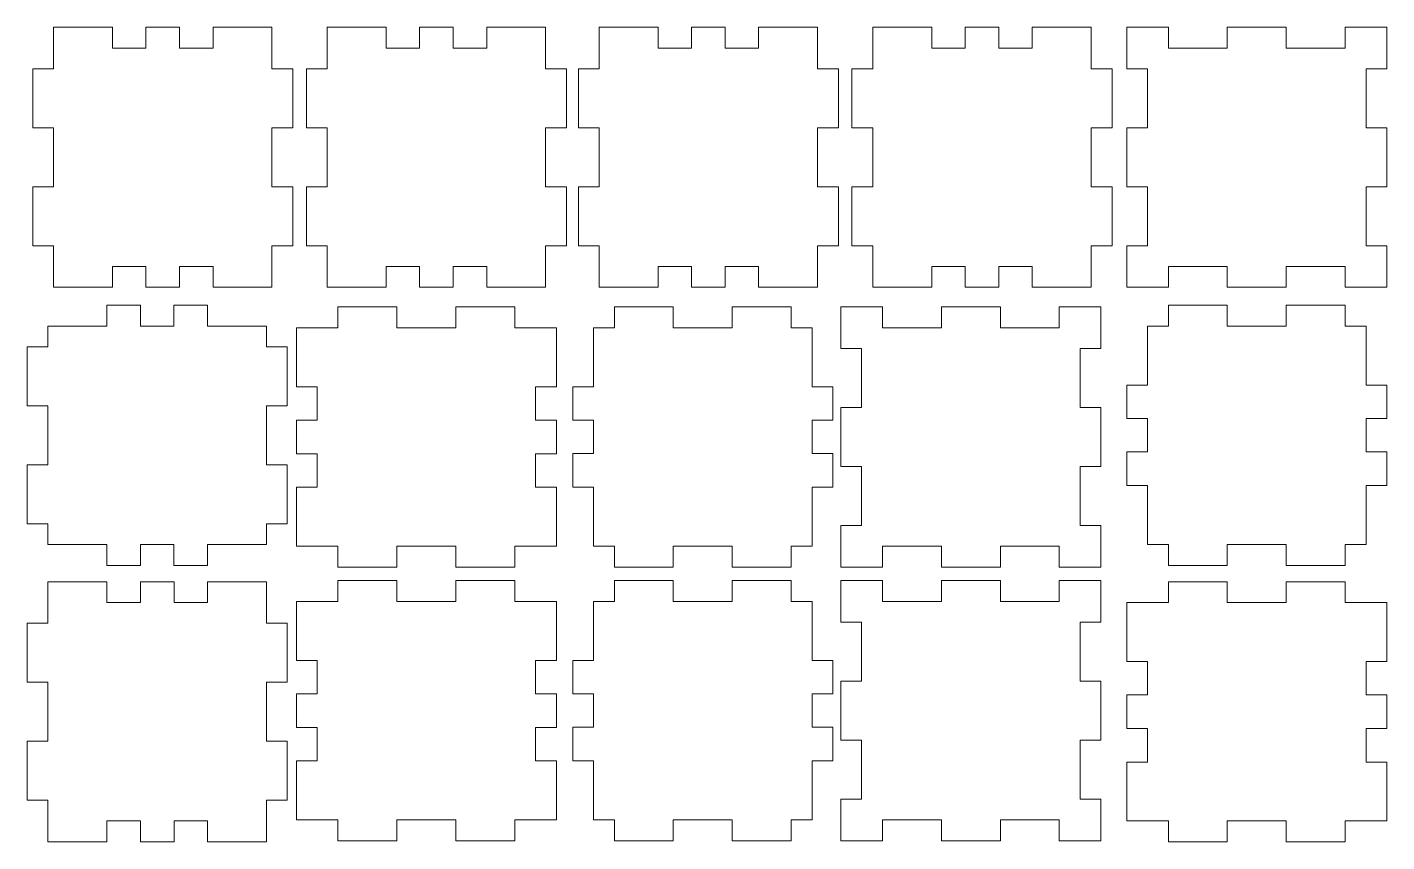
# Model space of a CAD drawing. Header units: inches. Extents: x -113 to 410, y -262 to 52.
import ezdxf

# ---------------------------------------------------------------- set-up
doc = ezdxf.new("R2010")
doc.units = ezdxf.units.IN
doc.header["$MEASUREMENT"] = 0
doc.layers.add('Layer 1', color=7, linetype='Continuous')

msp = doc.modelspace()

# ---------------------------------------------------------------- linework, layer by layer
at = {"layer": 'Layer 1', "color": 1, "lineweight": 9}
for points in [[(-10.76, 12.92), (-10.76, 35.59), (-18.76, 35.59), (-18.76, 51.59), (-41.43, 51.59), (-41.43, 43.59), (-54.32, 43.59), (-54.32, 51.59), (-67.21, 51.59), (-67.21, 43.59), (-80.1, 43.59), (-80.1, 51.59), (-102.76, 51.59), (-102.76, 35.59), (-110.76, 35.59), (-110.76, 12.92), (-102.76, 12.92), (-102.76, -9.74), (-110.76, -9.74), (-110.76, -32.41), (-102.76, -32.41), (-102.76, -48.41), (-80.1, -48.41), (-80.1, -40.41), (-67.21, -40.41), (-67.21, -48.41), (-54.32, -48.41), (-54.32, -40.41), (-41.43, -40.41), (-41.43, -48.41), (-18.76, -48.41), (-18.76, -32.41), (-10.76, -32.41), (-10.76, -9.74), (-18.76, -9.74), (-18.76, 12.92), (-10.76, 12.92)], [(94.46, 12.92), (94.46, 35.59), (86.46, 35.59), (86.46, 51.59), (63.79, 51.59), (63.79, 43.59), (50.9, 43.59), (50.9, 51.59), (38.01, 51.59), (38.01, 43.59), (25.12, 43.59), (25.12, 51.59), (2.46, 51.59), (2.46, 35.59), (-5.54, 35.59), (-5.54, 12.92), (2.46, 12.92), (2.46, -9.74), (-5.54, -9.74), (-5.54, -32.41), (2.46, -32.41), (2.46, -48.41), (25.12, -48.41), (25.12, -40.41), (38.01, -40.41), (38.01, -48.41), (50.9, -48.41), (50.9, -40.41), (63.79, -40.41), (63.79, -48.41), (86.46, -48.41), (86.46, -32.41), (94.46, -32.41), (94.46, -9.74), (86.46, -9.74), (86.46, 12.92), (94.46, 12.92)], [(199.03, 12.92), (199.03, 35.59), (191.03, 35.59), (191.03, 51.59), (168.36, 51.59), (168.36, 43.59), (155.47, 43.59), (155.47, 51.59), (142.59, 51.59), (142.59, 43.59), (129.7, 43.59), (129.7, 51.59), (107.03, 51.59), (107.03, 35.59), (99.03, 35.59), (99.03, 12.92), (107.03, 12.92), (107.03, -9.74), (99.03, -9.74), (99.03, -32.41), (107.03, -32.41), (107.03, -48.41), (129.7, -48.41), (129.7, -40.41), (142.59, -40.41), (142.59, -48.41), (155.47, -48.41), (155.47, -40.41), (168.36, -40.41), (168.36, -48.41), (191.03, -48.41), (191.03, -32.41), (199.03, -32.41), (199.03, -9.74), (191.03, -9.74), (191.03, 12.92), (199.03, 12.92)], [(304.25, 12.92), (304.25, 35.59), (296.25, 35.59), (296.25, 51.59), (273.58, 51.59), (273.58, 43.59), (260.69, 43.59), (260.69, 51.59), (247.81, 51.59), (247.81, 43.59), (234.92, 43.59), (234.92, 51.59), (212.25, 51.59), (212.25, 35.59), (204.25, 35.59), (204.25, 12.92), (212.25, 12.92), (212.25, -9.74), (204.25, -9.74), (204.25, -32.41), (212.25, -32.41), (212.25, -48.41), (234.92, -48.41), (234.92, -40.41), (247.81, -40.41), (247.81, -48.41), (260.69, -48.41), (260.69, -40.41), (273.58, -40.41), (273.58, -48.41), (296.25, -48.41), (296.25, -32.41), (304.25, -32.41), (304.25, -9.74), (296.25, -9.74), (296.25, 12.92), (304.25, 12.92)], [(393.88, -48.41), (409.88, -48.41), (409.88, -32.41), (401.88, -32.41), (401.88, -9.74), (409.88, -9.74), (409.88, 12.92), (401.88, 12.92), (401.88, 35.59), (409.88, 35.59), (409.88, 51.59), (393.88, 51.59), (393.88, 43.59), (371.21, 43.59), (371.21, 51.59), (348.55, 51.59), (348.55, 43.59), (325.88, 43.59), (325.88, 51.59), (309.88, 51.59), (309.88, 35.59), (317.88, 35.59), (317.88, 12.92), (309.88, 12.92), (309.88, -9.74), (317.88, -9.74), (317.88, -32.41), (309.88, -32.41), (309.88, -48.41), (325.88, -48.41), (325.88, -40.41), (348.55, -40.41), (348.55, -48.41), (371.21, -48.41), (371.21, -40.41), (393.88, -40.41), (393.88, -48.41)], [(-20.88, -94), (-12.88, -94), (-12.88, -71.33), (-20.88, -71.33), (-20.88, -63.33), (-43.55, -63.33), (-43.55, -55.33), (-56.5, -55.33), (-56.5, -63.33), (-69.32, -63.33), (-69.32, -55.33), (-82.21, -55.33), (-82.21, -63.33), (-104.88, -63.33), (-104.88, -71.33), (-112.88, -71.33), (-112.88, -94), (-104.88, -94), (-104.88, -116.66), (-112.88, -116.66), (-112.88, -139.33), (-104.88, -139.33), (-104.88, -147.33), (-82.21, -147.33), (-82.21, -155.33), (-69.32, -155.33), (-69.32, -147.33), (-56.5, -147.33), (-56.5, -155.33), (-43.55, -155.33), (-43.55, -147.33), (-20.88, -147.33), (-20.88, -139.33), (-12.88, -139.33), (-12.88, -116.66), (-20.88, -116.66), (-20.88, -94)], [(51.96, -155.97), (74.62, -155.97), (74.62, -147.97), (90.62, -147.97), (90.62, -125.3), (82.62, -125.3), (82.62, -112.41), (90.62, -112.41), (90.62, -99.52), (82.62, -99.52), (82.62, -86.63), (90.62, -86.63), (90.62, -63.97), (74.62, -63.97), (74.62, -55.97), (51.96, -55.97), (51.96, -63.97), (29.29, -63.97), (29.29, -55.97), (6.62, -55.97), (6.62, -63.97), (-9.38, -63.97), (-9.38, -86.63), (-1.38, -86.63), (-1.38, -99.52), (-9.38, -99.52), (-9.38, -112.41), (-1.38, -112.41), (-1.38, -125.3), (-9.38, -125.3), (-9.38, -147.97), (6.62, -147.97), (6.62, -155.97), (29.29, -155.97), (29.29, -147.97), (51.96, -147.97), (51.96, -155.97)], [(158.22, -147.97), (158.22, -155.97), (180.88, -155.97), (180.88, -147.97), (188.88, -147.97), (188.88, -125.3), (196.88, -125.3), (196.88, -112.35), (188.88, -112.35), (188.88, -99.52), (196.88, -99.52), (196.88, -86.63), (188.88, -86.63), (188.88, -63.97), (180.88, -63.97), (180.88, -55.97), (158.22, -55.97), (158.22, -63.97), (135.55, -63.97), (135.55, -55.97), (112.88, -55.97), (112.88, -63.97), (104.88, -63.97), (104.88, -86.63), (96.88, -86.63), (96.88, -99.52), (104.88, -99.52), (104.88, -112.35), (96.88, -112.35), (96.88, -125.3), (104.88, -125.3), (104.88, -147.97), (112.88, -147.97), (112.88, -155.97), (135.55, -155.97), (135.55, -147.97), (158.22, -147.97)], [(283.96, -155.97), (299.96, -155.97), (299.96, -139.97), (291.96, -139.97), (291.96, -117.3), (299.96, -117.3), (299.96, -94.63), (291.96, -94.63), (291.96, -71.97), (299.96, -71.97), (299.96, -55.97), (283.96, -55.97), (283.96, -63.97), (261.29, -63.97), (261.29, -55.97), (238.63, -55.97), (238.63, -63.97), (215.96, -63.97), (215.96, -55.97), (199.96, -55.97), (199.96, -71.97), (207.96, -71.97), (207.96, -94.63), (199.96, -94.63), (199.96, -117.3), (207.96, -117.3), (207.96, -139.97), (199.96, -139.97), (199.96, -155.97), (215.96, -155.97), (215.96, -147.97), (238.63, -147.97), (238.63, -155.97), (261.29, -155.97), (261.29, -147.97), (283.96, -147.97), (283.96, -155.97)], [(371.21, -147.33), (371.21, -155.33), (393.88, -155.33), (393.88, -147.33), (401.88, -147.33), (401.88, -124.66), (409.88, -124.66), (409.88, -111.71), (401.88, -111.71), (401.88, -98.89), (409.88, -98.89), (409.88, -86), (401.88, -86), (401.88, -63.33), (393.88, -63.33), (393.88, -55.33), (371.21, -55.33), (371.21, -63.33), (348.55, -63.33), (348.55, -55.33), (325.88, -55.33), (325.88, -63.33), (317.88, -63.33), (317.88, -86), (309.88, -86), (309.88, -98.89), (317.88, -98.89), (317.88, -111.71), (309.88, -111.71), (309.88, -124.66), (317.88, -124.66), (317.88, -147.33), (325.88, -147.33), (325.88, -155.33), (348.55, -155.33), (348.55, -147.33), (371.21, -147.33)], [(-12.88, -200.26), (-12.88, -177.59), (-20.88, -177.59), (-20.88, -161.59), (-43.55, -161.59), (-43.55, -169.59), (-56.43, -169.59), (-56.43, -161.59), (-69.32, -161.59), (-69.32, -169.59), (-82.21, -169.59), (-82.21, -161.59), (-104.88, -161.59), (-104.88, -177.59), (-112.88, -177.59), (-112.88, -200.26), (-104.88, -200.26), (-104.88, -222.92), (-112.88, -222.92), (-112.88, -245.59), (-104.88, -245.59), (-104.88, -261.59), (-82.21, -261.59), (-82.21, -253.59), (-69.32, -253.59), (-69.32, -261.59), (-56.43, -261.59), (-56.43, -253.59), (-43.55, -253.59), (-43.55, -261.59), (-20.88, -261.59), (-20.88, -245.59), (-12.88, -245.59), (-12.88, -222.92), (-20.88, -222.92), (-20.88, -200.26), (-12.88, -200.26)], [(51.96, -261.19), (74.62, -261.19), (74.62, -253.19), (90.62, -253.19), (90.62, -230.52), (82.62, -230.52), (82.62, -217.63), (90.62, -217.63), (90.62, -204.74), (82.62, -204.74), (82.62, -191.85), (90.62, -191.85), (90.62, -169.19), (74.62, -169.19), (74.62, -161.19), (51.96, -161.19), (51.96, -169.19), (29.29, -169.19), (29.29, -161.19), (6.62, -161.19), (6.62, -169.19), (-9.38, -169.19), (-9.38, -191.85), (-1.38, -191.85), (-1.38, -204.74), (-9.38, -204.74), (-9.38, -217.63), (-1.38, -217.63), (-1.38, -230.52), (-9.38, -230.52), (-9.38, -253.19), (6.62, -253.19), (6.62, -261.19), (29.29, -261.19), (29.29, -253.19), (51.96, -253.19), (51.96, -261.19)], [(158.22, -253.19), (158.22, -261.19), (180.88, -261.19), (180.88, -253.19), (188.88, -253.19), (188.88, -230.52), (196.88, -230.52), (196.88, -217.57), (188.88, -217.57), (188.88, -204.74), (196.88, -204.74), (196.88, -191.85), (188.88, -191.85), (188.88, -169.19), (180.88, -169.19), (180.88, -161.19), (158.22, -161.19), (158.22, -169.19), (135.55, -169.19), (135.55, -161.19), (112.88, -161.19), (112.88, -169.19), (104.88, -169.19), (104.88, -191.85), (96.88, -191.85), (96.88, -204.74), (104.88, -204.74), (104.88, -217.57), (96.88, -217.57), (96.88, -230.52), (104.88, -230.52), (104.88, -253.19), (112.88, -253.19), (112.88, -261.19), (135.55, -261.19), (135.55, -253.19), (158.22, -253.19)], [(283.96, -261.19), (299.96, -261.19), (299.96, -245.19), (291.96, -245.19), (291.96, -222.52), (299.96, -222.52), (299.96, -199.85), (291.96, -199.85), (291.96, -177.19), (299.96, -177.19), (299.96, -161.19), (283.96, -161.19), (283.96, -169.19), (261.29, -169.19), (261.29, -161.19), (238.63, -161.19), (238.63, -169.19), (215.96, -169.19), (215.96, -161.19), (199.96, -161.19), (199.96, -177.19), (207.96, -177.19), (207.96, -199.85), (199.96, -199.85), (199.96, -222.52), (207.96, -222.52), (207.96, -245.19), (199.96, -245.19), (199.96, -261.19), (215.96, -261.19), (215.96, -253.19), (238.63, -253.19), (238.63, -261.19), (261.29, -261.19), (261.29, -253.19), (283.96, -253.19), (283.96, -261.19)], [(371.21, -261.59), (393.88, -261.59), (393.88, -253.59), (409.88, -253.59), (409.88, -230.92), (401.88, -230.92), (401.88, -218.04), (409.88, -218.04), (409.88, -205.15), (401.88, -205.15), (401.88, -192.26), (409.88, -192.26), (409.88, -169.59), (393.88, -169.59), (393.88, -161.59), (371.21, -161.59), (371.21, -169.59), (348.55, -169.59), (348.55, -161.59), (325.88, -161.59), (325.88, -169.59), (309.88, -169.59), (309.88, -192.26), (317.88, -192.26), (317.88, -205.15), (309.88, -205.15), (309.88, -218.04), (317.88, -218.04), (317.88, -230.92), (309.88, -230.92), (309.88, -253.59), (325.88, -253.59), (325.88, -261.59), (348.55, -261.59), (348.55, -253.59), (371.21, -253.59), (371.21, -261.59)]]:
    msp.add_lwpolyline(points, dxfattribs=at)

doc.saveas('drawing.dxf')
